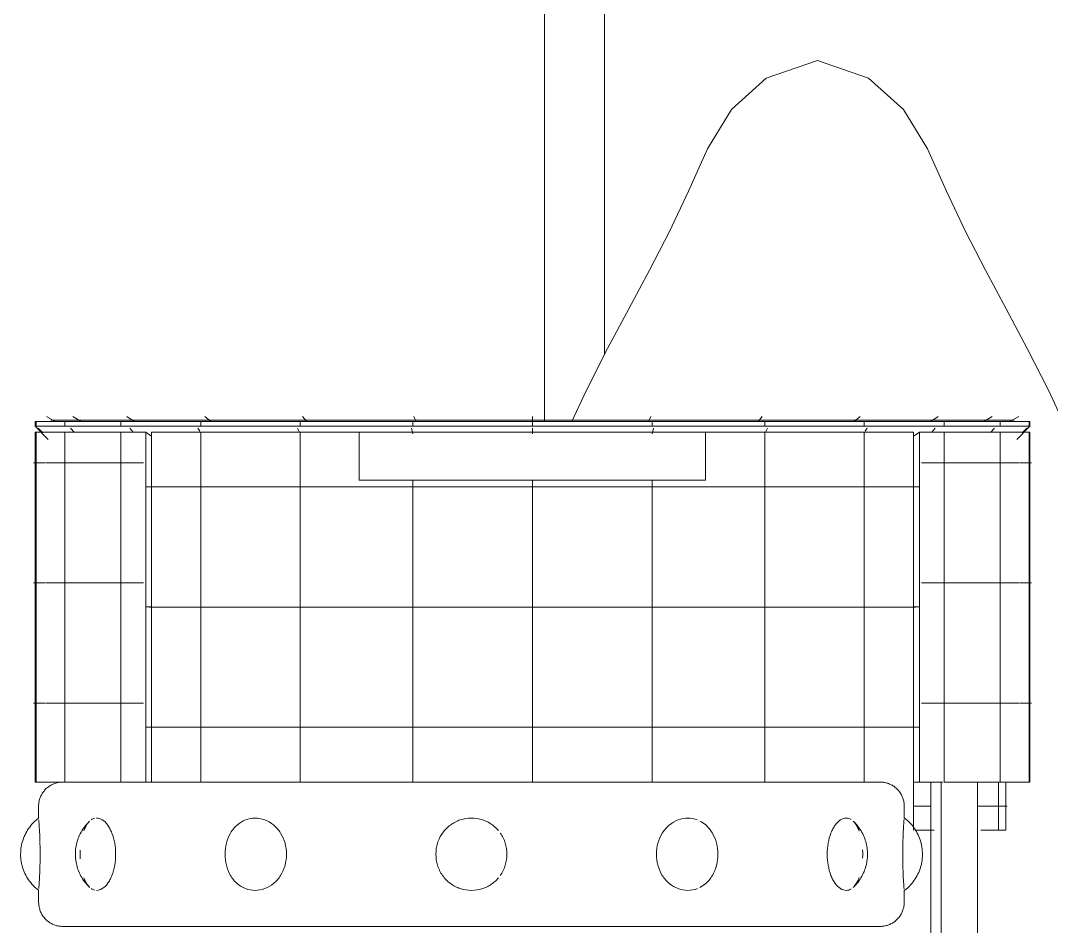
# Model space of a CAD drawing. Header units: inches. Extents: x -657 to 218, y -22 to 381.
# Drawn here: x -551.24 to -534.36, y 135.35 to 150.18 of the extents above; entities that cross this region are included whole.
import ezdxf

# ---------------------------------------------------------------- set-up
doc = ezdxf.new("R2010")
doc.units = ezdxf.units.IN
doc.header["$MEASUREMENT"] = 0
for name, color, linetype, lineweight in [('A-FLOR-HRAL', 11, 'Continuous', 9), ('A-GENM', 13, 'Continuous', 9), ('I-FURN', 30, 'Continuous', 9)]:
    doc.layers.add(name, color=color, linetype=linetype, lineweight=lineweight)

# ---------------------------------------------------------------- blocks, each defined once
blk = doc.blocks.new('Blocks_Garden Porcelain Stool_F01893EN - Beige-421764-Section 2')
at = {"layer": 'I-FURN'}
for p, q in [((-550.941, 137.323), (-550.941, 137.127)), ((-536.768, 137.132), (-536.768, 137.323)), ((-550.941, 135.943), (-550.941, 135.748)), ((-536.768, 135.748), (-536.768, 135.939)), ((-550.547, 135.354), (-537.161, 135.354))]:
    blk.add_line(p, q, dxfattribs=at)
at = {"layer": 'I-FURN', "flags": 128}
for points in [[(-550.941, 137.323), (-550.941, 137.339), (-550.94, 137.354), (-550.938, 137.37), (-550.936, 137.386), (-550.933, 137.401), (-550.93, 137.416), (-550.926, 137.432), (-550.921, 137.447), (-550.916, 137.462), (-550.91, 137.476), (-550.903, 137.491), (-550.896, 137.505), (-550.889, 137.518), (-550.881, 137.532), (-550.872, 137.545), (-550.863, 137.558), (-550.853, 137.57), (-550.843, 137.582), (-550.833, 137.594), (-550.822, 137.605), (-550.81, 137.616), (-550.798, 137.626), (-550.786, 137.636), (-550.773, 137.645), (-550.76, 137.654), (-550.747, 137.662), (-550.733, 137.67), (-550.719, 137.677), (-550.704, 137.684), (-550.69, 137.69), (-550.675, 137.695), (-550.66, 137.7), (-550.645, 137.704), (-550.63, 137.708), (-550.614, 137.711), (-550.599, 137.713), (-550.583, 137.715), (-550.567, 137.716), (-550.551, 137.717), (-550.547, 137.717)], [(-550.547, 137.717), (-550.542, 137.717), (-550.526, 137.717), (-550.499, 137.717), (-550.462, 137.717), (-550.414, 137.717)], [(-537.161, 137.717), (-537.167, 137.717), (-537.183, 137.717), (-537.21, 137.717), (-537.247, 137.717), (-537.295, 137.717), (-537.353, 137.717), (-537.422, 137.717), (-537.501, 137.717), (-537.59, 137.717), (-537.69, 137.717), (-537.799, 137.717), (-537.918, 137.717), (-538.046, 137.717), (-538.184, 137.717), (-538.33, 137.717), (-538.486, 137.717), (-538.65, 137.717), (-538.823, 137.717), (-539.003, 137.717), (-539.191, 137.717), (-539.387, 137.717), (-539.59, 137.717), (-539.8, 137.717), (-540.016, 137.717), (-540.238, 137.717), (-540.466, 137.717), (-540.7, 137.717), (-540.938, 137.717), (-541.182, 137.717), (-541.429, 137.717), (-541.68, 137.717), (-541.935, 137.717), (-542.193, 137.717), (-542.454, 137.717), (-542.717, 137.717), (-542.981, 137.717), (-543.247, 137.717), (-543.514, 137.717), (-543.782, 137.717), (-544.05, 137.717), (-544.317, 137.717), (-544.584, 137.717), (-544.849, 137.717), (-545.113, 137.717), (-545.375, 137.717), (-545.634, 137.717), (-545.891, 137.717), (-546.144, 137.717), (-546.394, 137.717), (-546.64, 137.717), (-546.881, 137.717), (-547.117, 137.717), (-547.348, 137.717), (-547.574, 137.717), (-547.793, 137.717), (-548.006, 137.717), (-548.213, 137.717), (-548.413, 137.717), (-548.605, 137.717), (-548.79, 137.717), (-548.966, 137.717), (-549.135, 137.717), (-549.295, 137.717), (-549.447, 137.717), (-549.589, 137.717), (-549.723, 137.717), (-549.847, 137.717), (-549.961, 137.717), (-550.066, 137.717), (-550.161, 137.717), (-550.245, 137.717), (-550.32, 137.717), (-550.384, 137.717), (-550.437, 137.717), (-550.48, 137.717), (-550.513, 137.717), (-550.535, 137.717), (-550.546, 137.717), (-550.547, 137.717)], [(-537.325, 137.717), (-537.271, 137.717), (-537.228, 137.717), (-537.196, 137.717), (-537.174, 137.717), (-537.163, 137.717), (-537.161, 137.717)], [(-537.161, 137.717), (-537.146, 137.716), (-537.13, 137.715), (-537.114, 137.714), (-537.099, 137.712), (-537.083, 137.709), (-537.068, 137.705), (-537.053, 137.701), (-537.038, 137.697), (-537.023, 137.691), (-537.008, 137.685), (-536.994, 137.679), (-536.98, 137.672), (-536.966, 137.664), (-536.952, 137.656), (-536.939, 137.648), (-536.926, 137.639), (-536.914, 137.629), (-536.902, 137.619), (-536.89, 137.608), (-536.879, 137.597), (-536.868, 137.586), (-536.858, 137.574), (-536.848, 137.561), (-536.839, 137.549), (-536.83, 137.536), (-536.822, 137.522), (-536.814, 137.508), (-536.807, 137.494), (-536.8, 137.48), (-536.794, 137.465), (-536.789, 137.451), (-536.784, 137.436), (-536.78, 137.421), (-536.776, 137.405), (-536.773, 137.39), (-536.771, 137.374), (-536.769, 137.359), (-536.768, 137.343), (-536.768, 137.327), (-536.768, 137.323)], [(-550.941, 137.127), (-550.964, 137.109), (-550.987, 137.09), (-551.009, 137.07), (-551.03, 137.049), (-551.05, 137.027), (-551.069, 137.004), (-551.087, 136.981), (-551.105, 136.957), (-551.121, 136.932), (-551.136, 136.907), (-551.151, 136.881), (-551.164, 136.855), (-551.176, 136.828), (-551.187, 136.8), (-551.197, 136.772), (-551.206, 136.744), (-551.214, 136.715), (-551.221, 136.687), (-551.226, 136.657), (-551.23, 136.628), (-551.234, 136.599), (-551.235, 136.569), (-551.236, 136.539), (-551.236, 136.535)], [(-550.106, 137.078), (-550.127, 137.057), (-550.148, 137.035), (-550.167, 137.013), (-550.185, 136.99), (-550.202, 136.967), (-550.218, 136.944), (-550.233, 136.92), (-550.247, 136.896), (-550.26, 136.872), (-550.272, 136.847), (-550.282, 136.822), (-550.292, 136.797), (-550.301, 136.772), (-550.309, 136.746), (-550.316, 136.721), (-550.322, 136.695), (-550.327, 136.669), (-550.332, 136.644), (-550.335, 136.618), (-550.337, 136.592), (-550.339, 136.566), (-550.34, 136.54), (-550.34, 136.535)], [(-537.369, 136.535), (-537.37, 136.561), (-537.371, 136.587), (-537.373, 136.613), (-537.376, 136.639), (-537.38, 136.665), (-537.385, 136.691), (-537.391, 136.716), (-537.398, 136.742), (-537.406, 136.767), (-537.415, 136.793), (-537.424, 136.818), (-537.435, 136.843), (-537.447, 136.867), (-537.459, 136.892), (-537.473, 136.916), (-537.488, 136.94), (-537.504, 136.963), (-537.521, 136.986), (-537.539, 137.009), (-537.558, 137.031), (-537.578, 137.053), (-537.599, 137.074), (-537.603, 137.078)], [(-536.469, 136.535), (-536.469, 136.565), (-536.471, 136.595), (-536.474, 136.625), (-536.478, 136.654), (-536.484, 136.683), (-536.49, 136.712), (-536.498, 136.741), (-536.506, 136.77), (-536.516, 136.798), (-536.527, 136.825), (-536.54, 136.853), (-536.553, 136.879), (-536.567, 136.905), (-536.582, 136.931), (-536.599, 136.956), (-536.616, 136.98), (-536.634, 137.004), (-536.654, 137.026), (-536.674, 137.048), (-536.695, 137.07), (-536.716, 137.09), (-536.739, 137.109), (-536.762, 137.128), (-536.768, 137.132)], [(-551.236, 136.535), (-551.236, 136.506), (-551.234, 136.476), (-551.231, 136.447), (-551.227, 136.417), (-551.221, 136.388), (-551.215, 136.359), (-551.207, 136.331), (-551.199, 136.302), (-551.189, 136.274), (-551.178, 136.247), (-551.166, 136.22), (-551.152, 136.193), (-551.138, 136.167), (-551.123, 136.142), (-551.107, 136.117), (-551.09, 136.093), (-551.071, 136.07), (-551.052, 136.047), (-551.032, 136.025), (-551.011, 136.004), (-550.99, 135.984), (-550.967, 135.964), (-550.944, 135.946), (-550.941, 135.943)], [(-550.34, 136.535), (-550.339, 136.509), (-550.338, 136.484), (-550.335, 136.458), (-550.332, 136.432), (-550.328, 136.406), (-550.323, 136.38), (-550.317, 136.355), (-550.311, 136.329), (-550.303, 136.304), (-550.294, 136.278), (-550.284, 136.253), (-550.274, 136.228), (-550.262, 136.204), (-550.249, 136.179), (-550.235, 136.155), (-550.221, 136.131), (-550.205, 136.108), (-550.188, 136.084), (-550.17, 136.062), (-550.151, 136.04), (-550.131, 136.018), (-550.11, 135.997), (-550.106, 135.993)], [(-537.603, 135.993), (-537.581, 136.014), (-537.561, 136.036), (-537.542, 136.058), (-537.524, 136.08), (-537.507, 136.103), (-537.491, 136.127), (-537.476, 136.151), (-537.462, 136.175), (-537.449, 136.199), (-537.437, 136.224), (-537.426, 136.249), (-537.416, 136.274), (-537.407, 136.299), (-537.399, 136.325), (-537.392, 136.35), (-537.386, 136.376), (-537.381, 136.401), (-537.377, 136.427), (-537.374, 136.453), (-537.371, 136.479), (-537.37, 136.505), (-537.369, 136.531), (-537.369, 136.535)], [(-536.768, 135.939), (-536.744, 135.957), (-536.721, 135.976), (-536.699, 135.996), (-536.678, 136.017), (-536.658, 136.039), (-536.639, 136.062), (-536.62, 136.085), (-536.603, 136.109), (-536.586, 136.134), (-536.571, 136.159), (-536.556, 136.185), (-536.543, 136.212), (-536.53, 136.239), (-536.519, 136.267), (-536.509, 136.295), (-536.5, 136.323), (-536.492, 136.352), (-536.485, 136.381), (-536.479, 136.41), (-536.475, 136.439), (-536.472, 136.469), (-536.47, 136.499), (-536.469, 136.529), (-536.469, 136.535)], [(-550.547, 135.354), (-550.563, 135.355), (-550.579, 135.356), (-550.594, 135.357), (-550.61, 135.359), (-550.625, 135.362), (-550.641, 135.366), (-550.656, 135.37), (-550.671, 135.374), (-550.686, 135.38), (-550.701, 135.385), (-550.715, 135.392), (-550.729, 135.399), (-550.743, 135.406), (-550.756, 135.414), (-550.77, 135.423), (-550.782, 135.432), (-550.795, 135.442), (-550.807, 135.452), (-550.818, 135.463), (-550.83, 135.474), (-550.84, 135.485), (-550.851, 135.497), (-550.86, 135.51), (-550.87, 135.522), (-550.879, 135.535), (-550.887, 135.549), (-550.894, 135.562), (-550.902, 135.577), (-550.908, 135.591), (-550.914, 135.605), (-550.92, 135.62), (-550.924, 135.635), (-550.929, 135.65), (-550.932, 135.666), (-550.935, 135.681), (-550.938, 135.697), (-550.939, 135.712), (-550.94, 135.728), (-550.941, 135.744), (-550.941, 135.748)], [(-536.768, 135.748), (-536.768, 135.732), (-536.769, 135.717), (-536.771, 135.701), (-536.773, 135.685), (-536.776, 135.67), (-536.779, 135.654), (-536.783, 135.639), (-536.788, 135.624), (-536.793, 135.609), (-536.799, 135.595), (-536.805, 135.58), (-536.812, 135.566), (-536.82, 135.552), (-536.828, 135.539), (-536.836, 135.526), (-536.846, 135.513), (-536.855, 135.5), (-536.865, 135.488), (-536.876, 135.477), (-536.887, 135.466), (-536.899, 135.455), (-536.911, 135.445), (-536.923, 135.435), (-536.936, 135.426), (-536.949, 135.417), (-536.962, 135.409), (-536.976, 135.401), (-536.99, 135.394), (-537.004, 135.387), (-537.019, 135.381), (-537.034, 135.376), (-537.049, 135.371), (-537.064, 135.367), (-537.079, 135.363), (-537.094, 135.36), (-537.11, 135.358), (-537.126, 135.356), (-537.141, 135.355), (-537.157, 135.354), (-537.161, 135.354)], [(-550.384, 135.354), (-550.437, 135.354), (-550.48, 135.354), (-550.513, 135.354), (-550.535, 135.354), (-550.546, 135.354), (-550.547, 135.354)], [(-550.547, 135.354), (-550.542, 135.354), (-550.526, 135.354), (-550.499, 135.354), (-550.462, 135.354), (-550.414, 135.354), (-550.355, 135.354), (-550.287, 135.354), (-550.207, 135.354), (-550.118, 135.354), (-550.019, 135.354), (-549.91, 135.354), (-549.791, 135.354), (-549.663, 135.354), (-549.525, 135.354), (-549.378, 135.354), (-549.223, 135.354), (-549.059, 135.354), (-548.886, 135.354), (-548.706, 135.354), (-548.517, 135.354), (-548.322, 135.354), (-548.119, 135.354), (-547.909, 135.354), (-547.693, 135.354), (-547.471, 135.354), (-547.242, 135.354), (-547.009, 135.354), (-546.77, 135.354), (-546.527, 135.354), (-546.28, 135.354), (-546.028, 135.354), (-545.773, 135.354), (-545.515, 135.354), (-545.255, 135.354), (-544.992, 135.354), (-544.727, 135.354), (-544.461, 135.354), (-544.194, 135.354), (-543.927, 135.354), (-543.659, 135.354), (-543.392, 135.354), (-543.125, 135.354), (-542.859, 135.354), (-542.596, 135.354), (-542.334, 135.354), (-542.074, 135.354), (-541.818, 135.354), (-541.564, 135.354), (-541.315, 135.354), (-541.069, 135.354), (-540.828, 135.354), (-540.592, 135.354), (-540.361, 135.354), (-540.135, 135.354), (-539.916, 135.354), (-539.702, 135.354), (-539.496, 135.354), (-539.296, 135.354), (-539.104, 135.354), (-538.919, 135.354), (-538.742, 135.354), (-538.574, 135.354), (-538.413, 135.354), (-538.262, 135.354), (-538.119, 135.354), (-537.986, 135.354), (-537.862, 135.354), (-537.747, 135.354), (-537.643, 135.354), (-537.548, 135.354), (-537.463, 135.354), (-537.389, 135.354), (-537.325, 135.354), (-537.271, 135.354), (-537.228, 135.354), (-537.196, 135.354), (-537.174, 135.354), (-537.163, 135.354), (-537.161, 135.354)], [(-537.161, 135.354), (-537.167, 135.354), (-537.183, 135.354), (-537.21, 135.354), (-537.247, 135.354), (-537.295, 135.354), (-537.353, 135.354)]]:
    blk.add_lwpolyline(points, dxfattribs=at)
at = {"layer": 'I-FURN'}
for points, knots in [([(-550.939, 137.098), (-550.938, 137.089), (-550.936, 137.065), (-550.932, 137.008), (-550.928, 136.938), (-550.924, 136.865), (-550.922, 136.8), (-550.92, 136.753), (-550.919, 136.728)], [0.2, 0.2, 0.2, 0.2, 0.3, 0.4, 0.55, 0.625, 0.7, 0.7888489, 0.7888489, 0.7888489, 0.7888489]), ([(-550.202, 136.92), (-550.198, 136.931), (-550.184, 136.965), (-550.154, 137.024), (-550.124, 137.06), (-550.106, 137.077)], [0.2253672, 0.2253672, 0.2253672, 0.2253672, 0.25, 0.3, 0.3685195, 0.3685195, 0.3685195, 0.3685195]), ([(-549.992, 137.127), (-549.961, 137.127), (-549.898, 137.108), (-549.824, 137.037), (-549.773, 136.955), (-549.729, 136.86), (-549.691, 136.719), (-549.68, 136.599), (-549.68, 136.535)], [0.5, 0.5, 0.5, 0.5, 0.6, 0.7, 0.75, 0.8, 0.9, 1, 1, 1, 1]), ([(-547.889, 136.535), (-547.889, 136.598), (-547.875, 136.718), (-547.818, 136.861), (-547.752, 136.955), (-547.674, 137.036), (-547.557, 137.108), (-547.398, 137.137), (-547.237, 137.108), (-547.114, 137.037), (-547.031, 136.955), (-546.96, 136.86), (-546.899, 136.719), (-546.882, 136.599), (-546.882, 136.535)], [0, 0, 0, 0, 0.1, 0.2, 0.25, 0.3, 0.4, 0.5, 0.6, 0.7, 0.75, 0.8, 0.9, 1, 1, 1, 1]), ([(-544.436, 136.535), (-544.436, 136.598), (-544.418, 136.718), (-544.35, 136.861), (-544.27, 136.955), (-544.178, 137.036), (-544.039, 137.108), (-543.855, 137.137), (-543.67, 137.108), (-543.531, 137.037), (-543.452, 136.967), (-543.422, 136.934), (-543.413, 136.924)], [0, 0, 0, 0, 0.1, 0.2, 0.25, 0.3, 0.4, 0.5, 0.6, 0.7, 0.75, 0.7717991, 0.7717991, 0.7717991, 0.7717991]), ([(-540.826, 136.535), (-540.826, 136.598), (-540.81, 136.718), (-540.749, 136.861), (-540.677, 136.955), (-540.595, 137.036), (-540.472, 137.108), (-540.311, 137.137), (-540.205, 137.118), (-540.155, 137.099)], [0, 0, 0, 0, 0.1, 0.2, 0.25, 0.3, 0.4, 0.5, 0.6, 0.6, 0.6, 0.6]), ([(-540.112, 137.079), (-540.078, 137.062), (-540.023, 137.025), (-539.957, 136.955), (-539.891, 136.86), (-539.834, 136.719), (-539.82, 136.599), (-539.82, 136.535)], [0.6294466, 0.6294466, 0.6294466, 0.6294466, 0.7, 0.75, 0.8, 0.9, 1, 1, 1, 1]), ([(-538.028, 136.535), (-538.028, 136.598), (-538.018, 136.718), (-537.98, 136.861), (-537.936, 136.955), (-537.885, 137.036), (-537.811, 137.108), (-537.72, 137.136), (-537.663, 137.12), (-537.637, 137.104)], [0, 0, 0, 0, 0.1, 0.2, 0.25, 0.3, 0.4, 0.5, 0.5899694, 0.5899694, 0.5899694, 0.5899694]), ([(-537.602, 137.078), (-537.584, 137.061), (-537.555, 137.024), (-537.524, 136.964), (-537.51, 136.928), (-537.505, 136.914)], [0.6318866, 0.6318866, 0.6318866, 0.6318866, 0.7, 0.75, 0.7786371, 0.7786371, 0.7786371, 0.7786371]), ([(-536.792, 136.535), (-536.792, 136.599), (-536.79, 136.721), (-536.785, 136.877), (-536.778, 136.993), (-536.773, 137.063), (-536.771, 137.093), (-536.77, 137.103)], [0, 0, 0, 0, 0.2, 0.4, 0.55, 0.7, 0.8, 0.8, 0.8, 0.8]), ([(-550.919, 136.718), (-550.919, 136.703), (-550.918, 136.644), (-550.917, 136.583), (-550.917, 136.535)], [0.8, 0.8, 0.8, 0.8, 0.85, 1, 1, 1, 1]), ([(-550.917, 136.535), (-550.917, 136.472), (-550.919, 136.351), (-550.924, 136.197), (-550.931, 136.081), (-550.936, 136.012), (-550.938, 135.982), (-550.939, 135.973)], [0, 0, 0, 0, 0.2, 0.4, 0.55, 0.7, 0.8, 0.8, 0.8, 0.8]), ([(-549.68, 136.535), (-549.68, 136.472), (-549.691, 136.352), (-549.729, 136.21), (-549.773, 136.116), (-549.824, 136.034), (-549.898, 135.963), (-549.961, 135.943), (-549.992, 135.943)], [0, 0, 0, 0, 0.1, 0.2, 0.25, 0.3, 0.4, 0.5, 0.5, 0.5, 0.5]), ([(-546.882, 136.535), (-546.882, 136.472), (-546.899, 136.352), (-546.96, 136.21), (-547.031, 136.116), (-547.114, 136.034), (-547.237, 135.963), (-547.398, 135.934), (-547.557, 135.963), (-547.674, 136.034), (-547.752, 136.116), (-547.818, 136.21), (-547.875, 136.353), (-547.889, 136.473), (-547.889, 136.535)], [0, 0, 0, 0, 0.1, 0.2, 0.25, 0.3, 0.4, 0.5, 0.6, 0.7, 0.75, 0.8, 0.9, 1, 1, 1, 1]), ([(-543.413, 136.147), (-543.422, 136.137), (-543.452, 136.104), (-543.531, 136.034), (-543.67, 135.963), (-543.855, 135.934), (-544.039, 135.963), (-544.178, 136.034), (-544.27, 136.116), (-544.35, 136.21), (-544.418, 136.353), (-544.436, 136.473), (-544.436, 136.535)], [0.2282009, 0.2282009, 0.2282009, 0.2282009, 0.25, 0.3, 0.4, 0.5, 0.6, 0.7, 0.75, 0.8, 0.9, 1, 1, 1, 1]), ([(-540.155, 135.972), (-540.205, 135.953), (-540.311, 135.934), (-540.472, 135.963), (-540.595, 136.034), (-540.677, 136.116), (-540.749, 136.21), (-540.81, 136.353), (-540.826, 136.473), (-540.826, 136.535)], [0.4, 0.4, 0.4, 0.4, 0.5, 0.6, 0.7, 0.75, 0.8, 0.9, 1, 1, 1, 1]), ([(-539.82, 136.535), (-539.82, 136.472), (-539.834, 136.352), (-539.891, 136.21), (-539.957, 136.116), (-540.023, 136.046), (-540.078, 136.009), (-540.112, 135.992)], [0, 0, 0, 0, 0.1, 0.2, 0.25, 0.3, 0.3705534, 0.3705534, 0.3705534, 0.3705534]), ([(-537.637, 135.967), (-537.663, 135.951), (-537.72, 135.935), (-537.811, 135.963), (-537.885, 136.034), (-537.936, 136.116), (-537.98, 136.21), (-538.018, 136.353), (-538.028, 136.473), (-538.028, 136.535)], [0.4100306, 0.4100306, 0.4100306, 0.4100306, 0.5, 0.6, 0.7, 0.75, 0.8, 0.9, 1, 1, 1, 1]), ([(-536.77, 135.968), (-536.771, 135.978), (-536.773, 136.002), (-536.777, 136.059), (-536.781, 136.13), (-536.785, 136.204), (-536.788, 136.286), (-536.791, 136.395), (-536.792, 136.488), (-536.792, 136.535)], [0.2, 0.2, 0.2, 0.2, 0.3, 0.4, 0.55, 0.625, 0.7, 0.85, 1, 1, 1, 1]), ([(-550.106, 135.993), (-550.124, 136.01), (-550.154, 136.047), (-550.184, 136.105), (-550.198, 136.139), (-550.202, 136.151)], [0.6314805, 0.6314805, 0.6314805, 0.6314805, 0.7, 0.75, 0.7746328, 0.7746328, 0.7746328, 0.7746328]), ([(-537.505, 136.157), (-537.51, 136.143), (-537.524, 136.107), (-537.555, 136.047), (-537.584, 136.01), (-537.602, 135.993)], [0.221363, 0.221363, 0.221363, 0.221363, 0.25, 0.3, 0.3681134, 0.3681134, 0.3681134, 0.3681134])]:
    blk.add_open_spline(points, degree=3, knots=knots, dxfattribs=at)
for points in [[(-550.08, 137.098), (-550.062, 137.111), (-550.043, 137.119), (-550.024, 137.124)], [(-543.381, 136.883), (-543.345, 136.832), (-543.291, 136.719), (-543.273, 136.599), (-543.273, 136.535)], [(-550.261, 136.535), (-550.261, 136.557), (-550.261, 136.579), (-550.26, 136.6)], [(-537.449, 136.609), (-537.448, 136.585), (-537.447, 136.56), (-537.447, 136.535)], [(-550.26, 136.462), (-550.261, 136.486), (-550.261, 136.511), (-550.261, 136.535)], [(-543.273, 136.535), (-543.273, 136.472), (-543.291, 136.352), (-543.345, 136.239), (-543.381, 136.188)], [(-537.447, 136.535), (-537.447, 136.513), (-537.448, 136.492), (-537.449, 136.47)], [(-550.024, 135.947), (-550.043, 135.952), (-550.062, 135.96), (-550.08, 135.973)]]:
    blk.add_open_spline(points, degree=3, dxfattribs=at)
blk = doc.blocks.new('Blocks_Garden Porcelain Stool_F01893EN - Beige-V4-Section 2')
at = {"layer": 'I-FURN'}
for p, q in [((-550.941, 137.323), (-550.941, 137.127)), ((-550.941, 135.943), (-550.941, 135.748)), ((-536.768, 135.748), (-536.768, 135.939))]:
    blk.add_line(p, q, dxfattribs=at)
at = {"layer": 'I-FURN', "flags": 128}
for points in [[(-550.941, 137.339), (-550.94, 137.354), (-550.938, 137.37), (-550.936, 137.386), (-550.933, 137.401), (-550.93, 137.416), (-550.926, 137.432), (-550.921, 137.447), (-550.916, 137.462), (-550.91, 137.476), (-550.903, 137.491), (-550.896, 137.505), (-550.889, 137.518), (-550.881, 137.532), (-550.872, 137.545), (-550.863, 137.558), (-550.853, 137.57), (-550.843, 137.582)], [(-550.822, 137.605), (-550.81, 137.616), (-550.798, 137.626), (-550.786, 137.636), (-550.773, 137.645), (-550.76, 137.654), (-550.747, 137.662), (-550.733, 137.67), (-550.719, 137.677), (-550.704, 137.684), (-550.69, 137.69), (-550.675, 137.695), (-550.66, 137.7), (-550.645, 137.704), (-550.63, 137.708), (-550.614, 137.711), (-550.599, 137.713), (-550.583, 137.715)], [(-550.941, 137.127), (-550.964, 137.109), (-550.987, 137.09), (-551.009, 137.07), (-551.03, 137.049), (-551.05, 137.027), (-551.069, 137.004), (-551.087, 136.981), (-551.105, 136.957), (-551.121, 136.932), (-551.136, 136.907), (-551.151, 136.881), (-551.164, 136.855), (-551.176, 136.828), (-551.187, 136.8), (-551.197, 136.772), (-551.206, 136.744), (-551.214, 136.715), (-551.221, 136.687), (-551.226, 136.657), (-551.23, 136.628), (-551.234, 136.599), (-551.235, 136.569), (-551.236, 136.539), (-551.236, 136.535)], [(-536.469, 136.535), (-536.469, 136.565), (-536.471, 136.595), (-536.474, 136.625), (-536.478, 136.654), (-536.484, 136.683), (-536.49, 136.712), (-536.498, 136.741), (-536.506, 136.77), (-536.516, 136.798), (-536.527, 136.825), (-536.54, 136.853), (-536.553, 136.879), (-536.567, 136.905), (-536.582, 136.931)], [(-551.236, 136.535), (-551.236, 136.506), (-551.234, 136.476), (-551.231, 136.447), (-551.227, 136.417), (-551.221, 136.388), (-551.215, 136.359), (-551.207, 136.331), (-551.199, 136.302), (-551.189, 136.274), (-551.178, 136.247), (-551.166, 136.22), (-551.152, 136.193), (-551.138, 136.167), (-551.123, 136.142), (-551.107, 136.117), (-551.09, 136.093), (-551.071, 136.07), (-551.052, 136.047), (-551.032, 136.025), (-551.011, 136.004), (-550.99, 135.984), (-550.967, 135.964), (-550.944, 135.946)], [(-536.768, 135.939), (-536.744, 135.957), (-536.721, 135.976), (-536.699, 135.996), (-536.678, 136.017), (-536.658, 136.039), (-536.639, 136.062), (-536.62, 136.085), (-536.603, 136.109), (-536.586, 136.134), (-536.571, 136.159), (-536.556, 136.185), (-536.543, 136.212), (-536.53, 136.239), (-536.519, 136.267), (-536.509, 136.295), (-536.5, 136.323), (-536.492, 136.352), (-536.485, 136.381), (-536.479, 136.41), (-536.475, 136.439), (-536.472, 136.469), (-536.47, 136.499), (-536.469, 136.529), (-536.469, 136.535)], [(-550.84, 135.485), (-550.851, 135.497), (-550.86, 135.51), (-550.87, 135.522), (-550.879, 135.535), (-550.887, 135.549), (-550.894, 135.562), (-550.902, 135.577), (-550.908, 135.591), (-550.914, 135.605), (-550.92, 135.62), (-550.924, 135.635), (-550.929, 135.65), (-550.932, 135.666), (-550.935, 135.681), (-550.938, 135.697), (-550.939, 135.712), (-550.94, 135.728)], [(-536.768, 135.732), (-536.769, 135.717), (-536.771, 135.701), (-536.773, 135.685), (-536.776, 135.67), (-536.779, 135.654), (-536.783, 135.639), (-536.788, 135.624), (-536.793, 135.609), (-536.799, 135.595), (-536.805, 135.58), (-536.812, 135.566), (-536.82, 135.552), (-536.828, 135.539), (-536.836, 135.526), (-536.846, 135.513), (-536.855, 135.5), (-536.865, 135.488)], [(-550.579, 135.356), (-550.594, 135.357), (-550.61, 135.359), (-550.625, 135.362), (-550.641, 135.366), (-550.656, 135.37), (-550.671, 135.374), (-550.686, 135.38), (-550.701, 135.385), (-550.715, 135.392), (-550.729, 135.399), (-550.743, 135.406), (-550.756, 135.414), (-550.77, 135.423), (-550.782, 135.432), (-550.795, 135.442)], [(-536.899, 135.455), (-536.911, 135.445), (-536.923, 135.435), (-536.936, 135.426), (-536.949, 135.417), (-536.962, 135.409), (-536.976, 135.401), (-536.99, 135.394), (-537.004, 135.387), (-537.019, 135.381), (-537.034, 135.376), (-537.049, 135.371), (-537.064, 135.367), (-537.079, 135.363), (-537.094, 135.36), (-537.11, 135.358), (-537.126, 135.356)]]:
    blk.add_lwpolyline(points, dxfattribs=at)
blk = doc.blocks.new('FP_7-Section 2')
at = {"layer": 'I-FURN'}
for p, q in [((-551, 143.622), (-551, 143.542)), ((-550.984, 143.542), (-550.984, 143.622)), ((-550.512, 143.542), (-550.512, 143.622)), ((-549.594, 143.542), (-549.594, 143.622)), ((-536.114, 143.542), (-536.114, 143.622)), ((-535.197, 143.542), (-535.197, 143.622)), ((-534.724, 143.542), (-534.724, 143.622)), ((-534.709, 143.542), (-534.709, 143.622))]:
    blk.add_line(p, q, dxfattribs=at)
blk = doc.blocks.new('FP_8-Section 2')
at = {"layer": 'I-FURN'}
for p, q in [((-551, 143.542), (-550.785, 143.327)), ((-550.872, 143.435), (-550.947, 143.511)), ((-550.356, 143.439), (-550.422, 143.511)), ((-549.391, 143.443), (-549.446, 143.511)), ((-536.317, 143.444), (-536.263, 143.511)), ((-535.353, 143.439), (-535.287, 143.511)), ((-534.924, 143.327), (-534.709, 143.542)), ((-534.836, 143.435), (-534.762, 143.511))]:
    blk.add_line(p, q, dxfattribs=at)
blk = doc.blocks.new('FP_9-Section 2')
at = {"layer": 'I-FURN'}
for p, q in [((-551, 143.447), (-551, 137.717)), ((-550.984, 137.717), (-550.984, 143.447)), ((-550.511, 137.717), (-550.511, 143.447)), ((-549.593, 137.717), (-549.593, 143.447)), ((-536.114, 137.717), (-536.114, 143.447)), ((-535.196, 137.717), (-535.196, 143.447)), ((-534.724, 137.717), (-534.724, 143.447)), ((-534.709, 137.717), (-534.709, 143.447)), ((-551.026, 142.944), (-550.841, 142.944)), ((-550.827, 142.944), (-550.745, 142.944)), ((-550.745, 142.944), (-550.136, 142.944)), ((-550.136, 142.944), (-549.222, 142.944)), ((-536.485, 142.944), (-535.572, 142.944)), ((-535.572, 142.944), (-534.963, 142.944)), ((-534.963, 142.944), (-534.881, 142.944)), ((-534.867, 142.944), (-534.682, 142.944)), ((-551.026, 140.976), (-550.841, 140.976)), ((-550.827, 140.976), (-550.745, 140.976)), ((-550.745, 140.976), (-550.136, 140.976)), ((-550.136, 140.976), (-549.222, 140.976)), ((-536.485, 140.976), (-535.572, 140.976)), ((-535.572, 140.976), (-534.963, 140.976)), ((-534.963, 140.976), (-534.881, 140.976)), ((-534.867, 140.976), (-534.682, 140.976)), ((-551.026, 139.007), (-550.841, 139.007)), ((-550.827, 139.007), (-550.745, 139.007)), ((-550.745, 139.007), (-550.136, 139.007)), ((-550.136, 139.007), (-549.222, 139.007)), ((-536.485, 139.007), (-535.572, 139.007)), ((-535.572, 139.007), (-534.963, 139.007)), ((-534.963, 139.007), (-534.881, 139.007)), ((-534.867, 139.007), (-534.682, 139.007))]:
    blk.add_line(p, q, dxfattribs=at)
blk = doc.blocks.new('FP_10-Section 2')
at = {"layer": 'I-FURN'}
for p, q in [((-535.224, 136.929), (-535.224, 137.717)), ((-535.102, 136.929), (-535.102, 137.717)), ((-536.615, 137.323), (-536.33, 137.323)), ((-535.569, 137.323), (-535.374, 137.323)), ((-535.374, 137.323), (-535.226, 137.323)), ((-535.22, 137.323), (-535.083, 137.323))]:
    blk.add_line(p, q, dxfattribs=at)
blk = doc.blocks.new('FP_11-Section 2')
at = {"layer": 'I-FURN'}
for p, q in [((-550.67, 143.622), (-550.815, 143.704)), ((-550.744, 143.644), (-550.673, 143.644)), ((-550.673, 143.644), (-550.521, 143.644)), ((-550.521, 143.644), (-550.289, 143.644)), ((-550.244, 143.622), (-550.382, 143.704)), ((-550.289, 143.644), (-549.979, 143.644)), ((-549.979, 143.644), (-549.595, 143.644)), ((-549.595, 143.644), (-549.14, 143.644)), ((-549.378, 143.622), (-549.499, 143.704)), ((-549.14, 143.644), (-548.619, 143.644)), ((-548.619, 143.644), (-548.038, 143.644)), ((-548.122, 143.622), (-548.22, 143.704)), ((-548.038, 143.644), (-547.403, 143.644)), ((-547.403, 143.644), (-546.72, 143.644)), ((-546.72, 143.644), (-545.997, 143.644)), ((-546.551, 143.622), (-546.62, 143.704)), ((-545.997, 143.644), (-545.241, 143.644)), ((-545.241, 143.644), (-544.46, 143.644)), ((-544.757, 143.615), (-544.796, 143.704)), ((-544.46, 143.644), (-543.662, 143.644)), ((-543.662, 143.644), (-542.856, 143.644)), ((-542.856, 143.622), (-542.856, 143.704)), ((-542.856, 143.644), (-542.05, 143.644)), ((-542.05, 143.644), (-541.252, 143.644)), ((-541.252, 143.644), (-540.471, 143.644)), ((-540.954, 143.615), (-540.915, 143.704)), ((-540.471, 143.644), (-539.715, 143.644)), ((-539.715, 143.644), (-538.992, 143.644)), ((-539.16, 143.622), (-539.091, 143.704)), ((-538.992, 143.644), (-538.309, 143.644)), ((-538.309, 143.644), (-537.674, 143.644)), ((-537.674, 143.644), (-537.092, 143.644)), ((-537.589, 143.622), (-537.491, 143.704)), ((-537.092, 143.644), (-536.571, 143.644)), ((-536.571, 143.644), (-536.116, 143.644)), ((-536.332, 143.622), (-536.211, 143.704)), ((-536.116, 143.644), (-535.731, 143.644)), ((-535.731, 143.644), (-535.421, 143.644)), ((-535.465, 143.622), (-535.328, 143.704)), ((-535.421, 143.644), (-535.188, 143.644)), ((-535.188, 143.644), (-535.036, 143.644)), ((-535.039, 143.622), (-534.893, 143.704)), ((-535.036, 143.644), (-534.965, 143.644))]:
    blk.add_line(p, q, dxfattribs=at)
blk = doc.blocks.new('FP_12-Section 2')
at = {"layer": 'I-FURN'}
for p, q in [((-548.285, 137.717), (-548.285, 143.447)), ((-546.66, 137.717), (-546.66, 143.447)), ((-539.048, 137.717), (-539.048, 143.447)), ((-537.424, 137.713), (-537.424, 143.447)), ((-544.814, 137.717), (-544.814, 142.657)), ((-542.854, 137.717), (-542.854, 142.657)), ((-540.894, 137.717), (-540.894, 142.657)), ((-549.127, 142.55), (-547.995, 142.55)), ((-547.995, 142.55), (-546.671, 142.55)), ((-546.671, 142.55), (-545.203, 142.55)), ((-545.203, 142.55), (-543.647, 142.55)), ((-543.647, 142.55), (-542.062, 142.55)), ((-542.062, 142.55), (-540.506, 142.55)), ((-540.506, 142.55), (-539.038, 142.55)), ((-539.038, 142.55), (-537.713, 142.55)), ((-537.713, 142.55), (-536.581, 142.55)), ((-549.127, 140.582), (-547.995, 140.582)), ((-547.995, 140.582), (-546.671, 140.582)), ((-546.671, 140.582), (-545.203, 140.582)), ((-545.203, 140.582), (-543.647, 140.582)), ((-543.647, 140.582), (-542.062, 140.582)), ((-542.062, 140.582), (-540.506, 140.582)), ((-540.506, 140.582), (-539.038, 140.582)), ((-539.038, 140.582), (-537.713, 140.582)), ((-537.713, 140.582), (-536.581, 140.582)), ((-549.127, 138.613), (-547.995, 138.613)), ((-547.995, 138.613), (-546.671, 138.613)), ((-546.671, 138.613), (-545.203, 138.613)), ((-545.203, 138.613), (-543.647, 138.613)), ((-543.647, 138.613), (-542.062, 138.613)), ((-542.062, 138.613), (-540.506, 138.613)), ((-540.506, 138.613), (-539.038, 138.613)), ((-539.038, 138.613), (-537.713, 138.613)), ((-537.713, 138.613), (-536.581, 138.613))]:
    blk.add_line(p, q, dxfattribs=at)
blk = doc.blocks.new('FP_13-Section 2')
at = {"layer": 'I-FURN'}
for p, q in [((-548.301, 143.459), (-548.336, 143.511)), ((-546.676, 143.458), (-546.701, 143.511)), ((-544.814, 143.416), (-544.837, 143.511)), ((-542.854, 143.416), (-542.854, 143.511)), ((-540.895, 143.416), (-540.872, 143.511)), ((-539.033, 143.458), (-539.008, 143.511)), ((-537.407, 143.459), (-537.373, 143.511))]:
    blk.add_line(p, q, dxfattribs=at)
blk = doc.blocks.new('FP_14-Section 2')
at = {"layer": 'I-FURN'}
for p, q in [((-548.285, 143.542), (-548.285, 143.622)), ((-546.66, 143.542), (-546.66, 143.622)), ((-544.814, 143.542), (-544.814, 143.622)), ((-542.854, 143.542), (-542.854, 143.622)), ((-540.894, 143.542), (-540.894, 143.622)), ((-539.048, 143.542), (-539.048, 143.622)), ((-537.424, 143.542), (-537.424, 143.622))]:
    blk.add_line(p, q, dxfattribs=at)
blk = doc.blocks.new('Blocks_Movve Bedside Table_F01807EN - Unique-451062-Section 2')
at = {"layer": 'I-FURN'}
h = blk.add_hatch(dxfattribs=at)
h.set_pattern_fill('FP_1', color=256, style=0, pattern_type=2)
h.set_pattern_definition([(0, (-549.035, 140.582), (0, 1.969), []), (90, (-549.035, 140.582), (-1.522, 9e-17), [])])
h.paths.add_polyline_path([(-549.188, 137.717), (-549.094, 137.717), (-549.105, 143.387), (-549.188, 143.447), (-549.188, 137.776)])
h = blk.add_hatch(dxfattribs=at)
h.set_pattern_fill('FP_2', color=256, style=0, pattern_type=2)
h.set_pattern_definition([(0, (-536.67, 140.582), (0, 1.969), []), (90, (-536.67, 140.582), (-1.508, 9e-17), [])])
h.paths.add_polyline_path([(-536.519, 137.717), (-536.519, 143.447), (-536.615, 143.377), (-536.615, 137.717)])
for p, q in [((-551, 143.622), (-549.094, 143.622)), ((-549.094, 143.542), (-551, 143.542)), ((-549.094, 143.622), (-536.614, 143.622)), ((-549.094, 143.542), (-536.614, 143.542)), ((-536.614, 143.622), (-534.709, 143.622)), ((-534.709, 143.542), (-536.614, 143.542)), ((-551, 143.447), (-549.188, 143.447)), ((-549.188, 137.717), (-549.188, 143.447)), ((-549.188, 143.447), (-549.105, 143.387)), ((-549.094, 137.717), (-549.094, 143.447)), ((-549.094, 143.447), (-545.69, 143.447)), ((-545.69, 142.657), (-545.69, 143.447)), ((-540.019, 143.447), (-545.69, 143.447)), ((-540.019, 143.447), (-540.019, 142.657)), ((-540.019, 143.447), (-536.615, 143.447)), ((-536.615, 143.447), (-536.615, 136.929)), ((-536.602, 143.387), (-536.519, 143.447)), ((-536.519, 143.447), (-536.519, 137.717)), ((-536.519, 143.447), (-534.709, 143.447)), ((-545.69, 142.657), (-540.019, 142.657)), ((-550.601, 137.717), (-551, 137.717)), ((-536.519, 137.717), (-536.615, 137.717)), ((-536.134, 137.717), (-536.519, 137.717)), ((-536.33, 137.717), (-536.33, 120.197)), ((-536.16, 120), (-536.16, 137.717)), ((-534.709, 137.717), (-536.116, 137.717)), ((-535.569, 137.717), (-535.569, 120)), ((-536.279, 136.929), (-536.582, 136.929)), ((-535.102, 136.929), (-535.513, 136.929))]:
    blk.add_line(p, q, dxfattribs=at)
for name in ['FP_11-Section 2', 'FP_7-Section 2', 'FP_8-Section 2', 'FP_13-Section 2', 'FP_14-Section 2', 'FP_9-Section 2', 'FP_12-Section 2', 'FP_10-Section 2']:
    blk.add_blockref(name, (0, 0), dxfattribs=at)
blk = doc.blocks.new('Railing - 25mm-V21-Section 2')
at = {"layer": 'A-FLOR-HRAL'}
for p, q in [((-542.657, 143.622), (-542.657, 161.339)), ((-541.673, 144.723), (-541.673, 161.339))]:
    blk.add_line(p, q, dxfattribs=at)
blk = doc.blocks.new('Railing - Railing-466660-Section 2')
blk.add_blockref('Railing - 25mm-V21-Section 2', (0, 0))
blk = doc.blocks.new('Railing - Railing-467844-Section 2')
blk.add_blockref('Railing - 25mm-V21-Section 2', (0, 0))
blk = doc.blocks.new('Blocks_Concrete Vase with Orbifolia Prayer Plant_F01327EN - Orbifolia Prayer Plant-482152-Section 2')
at = {"layer": 'A-GENM', "flags": 128}
for points in [[(-542.208, 143.622), (-541.978, 144.12), (-541.626, 144.815), (-541.279, 145.466), (-540.94, 146.096), (-540.613, 146.73), (-540.302, 147.392), (-539.99, 148.082), (-539.597, 148.727), (-539.027, 149.238), (-538.189, 149.528)], [(-538.189, 149.528), (-539.027, 149.238), (-539.597, 148.727), (-539.99, 148.082), (-540.302, 147.392), (-540.613, 146.73), (-540.94, 146.096), (-541.279, 145.466), (-541.626, 144.815), (-541.978, 144.12), (-542.208, 143.622)], [(-538.189, 149.528), (-537.351, 149.238), (-536.781, 148.727), (-536.388, 148.082), (-536.076, 147.392), (-535.765, 146.73), (-535.438, 146.096), (-535.099, 145.466), (-534.752, 144.815), (-534.4, 144.12), (-534.047, 143.355), (-533.697, 142.497), (-533.348, 141.53), (-532.996, 140.439), (-532.639, 139.212), (-532.272, 137.833), (-532.243, 137.717)], [(-532.243, 137.717), (-532.272, 137.833), (-532.639, 139.212), (-532.996, 140.439), (-533.348, 141.53), (-533.697, 142.497), (-534.047, 143.355), (-534.4, 144.12), (-534.752, 144.815), (-535.099, 145.466), (-535.438, 146.096), (-535.765, 146.73), (-536.076, 147.392), (-536.388, 148.082), (-536.781, 148.727), (-537.351, 149.238), (-538.189, 149.528)]]:
    blk.add_lwpolyline(points, dxfattribs=at)

msp = doc.modelspace()

# ---------------------------------------------------------------- block references
at = {"layer": 'A-FLOR-HRAL'}
for name in ['Railing - Railing-466660-Section 2', 'Railing - Railing-467844-Section 2']:
    msp.add_blockref(name, (0, 0), dxfattribs=at)
at = {"layer": 'A-GENM'}
msp.add_blockref('Blocks_Concrete Vase with Orbifolia Prayer Plant_F01327EN - Orbifolia Prayer Plant-482152-Section 2', (0, 0), dxfattribs=at)
at = {"layer": 'I-FURN'}
for name in ['Blocks_Movve Bedside Table_F01807EN - Unique-451062-Section 2', 'Blocks_Movve Bedside Table_F01807EN - Unique-451062-Section 2', 'Blocks_Garden Porcelain Stool_F01893EN - Beige-421764-Section 2', 'Blocks_Garden Porcelain Stool_F01893EN - Beige-421764-Section 2', 'Blocks_Garden Porcelain Stool_F01893EN - Beige-V4-Section 2', 'Blocks_Garden Porcelain Stool_F01893EN - Beige-V4-Section 2']:
    msp.add_blockref(name, (0, 0), dxfattribs=at)

doc.saveas('drawing.dxf')
